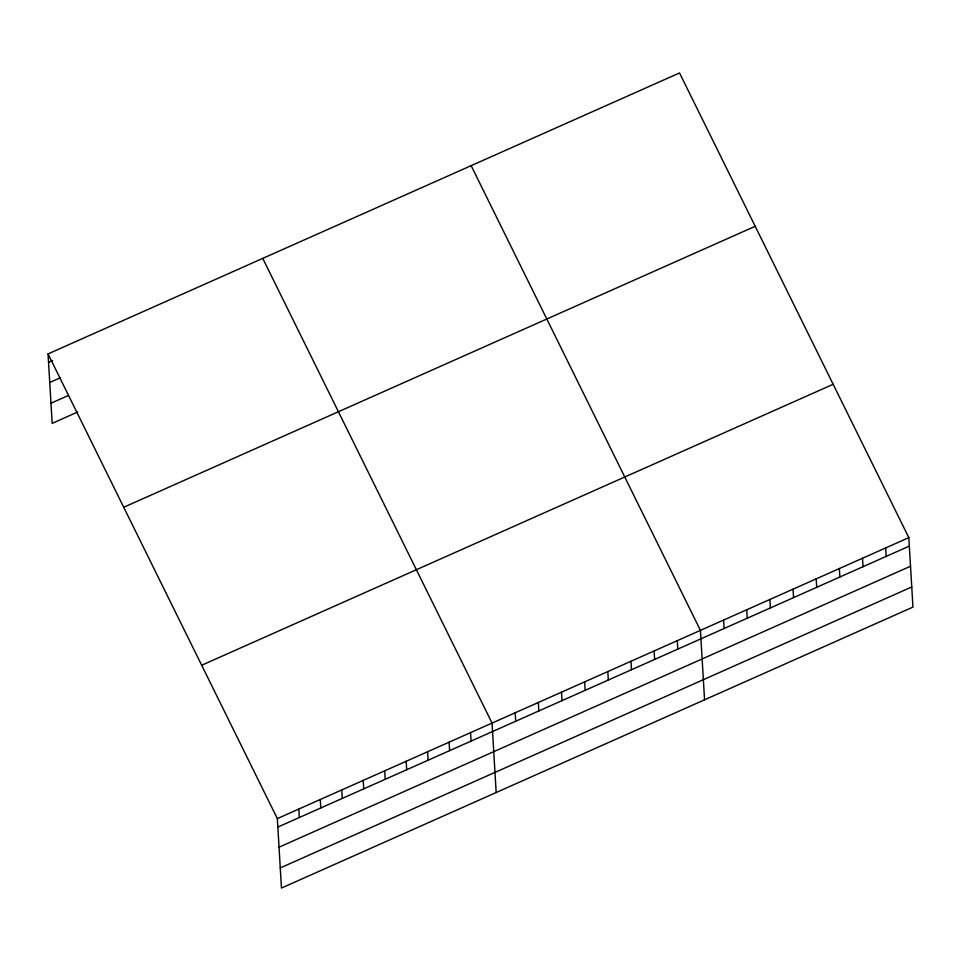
<?xml version="1.0" encoding="UTF-8"?>
<svg xmlns="http://www.w3.org/2000/svg" width="961" height="961" viewBox="0 0 961 961"><rect width="100%" height="100%" fill="white"/><g stroke="black" fill="none" stroke-linecap="round" stroke-linejoin="round"><path stroke-width="1.44" d="M48.05 353.912L679.535 72.952L908.83 537.643L912.95 607.088L281.465 888.048L277.345 818.604L48.05 353.912L52.17 423.357L77.673 412.005M48.555 362.369L52.579 360.579M49.744 382.49L60.483 377.721M50.981 403.224L68.423 395.464M123.717 507.264L755.202 226.291M201.678 665.252L833.163 384.292M277.345 818.604L908.83 537.643M277.837 827.073L909.322 546.1M279.038 847.194L910.523 566.233M280.276 867.927L911.749 586.967M471.142 165.664L700.437 630.368L704.557 699.812M262.749 258.377L492.044 723.08L496.176 792.525M885.67 547.95L886.174 556.407M862.51 558.245L863.014 566.714M839.361 568.552L839.866 577.008M816.201 578.858L816.706 587.315M793.053 589.153L793.558 597.622M769.893 599.46L770.398 607.917M746.745 609.755L747.25 618.223M723.585 620.061L724.089 628.518M677.277 640.663L677.781 649.131M654.129 650.969L654.633 659.426M630.969 661.264L631.473 669.733M607.82 671.571L608.325 680.028M584.66 681.878L585.165 690.334M561.512 692.172L562.005 700.641M538.352 702.479L538.857 710.936M515.204 712.774L515.697 721.243M470.578 732.63L471.082 741.099M449.099 742.192L449.604 750.649M427.633 751.742L428.138 760.199M406.167 761.292L406.671 769.749M384.688 770.842L385.193 779.299M363.222 780.392L363.726 788.861M341.756 789.954L342.26 798.411M320.277 799.504L320.782 807.961M298.811 809.054L299.315 817.511"/></g></svg>
